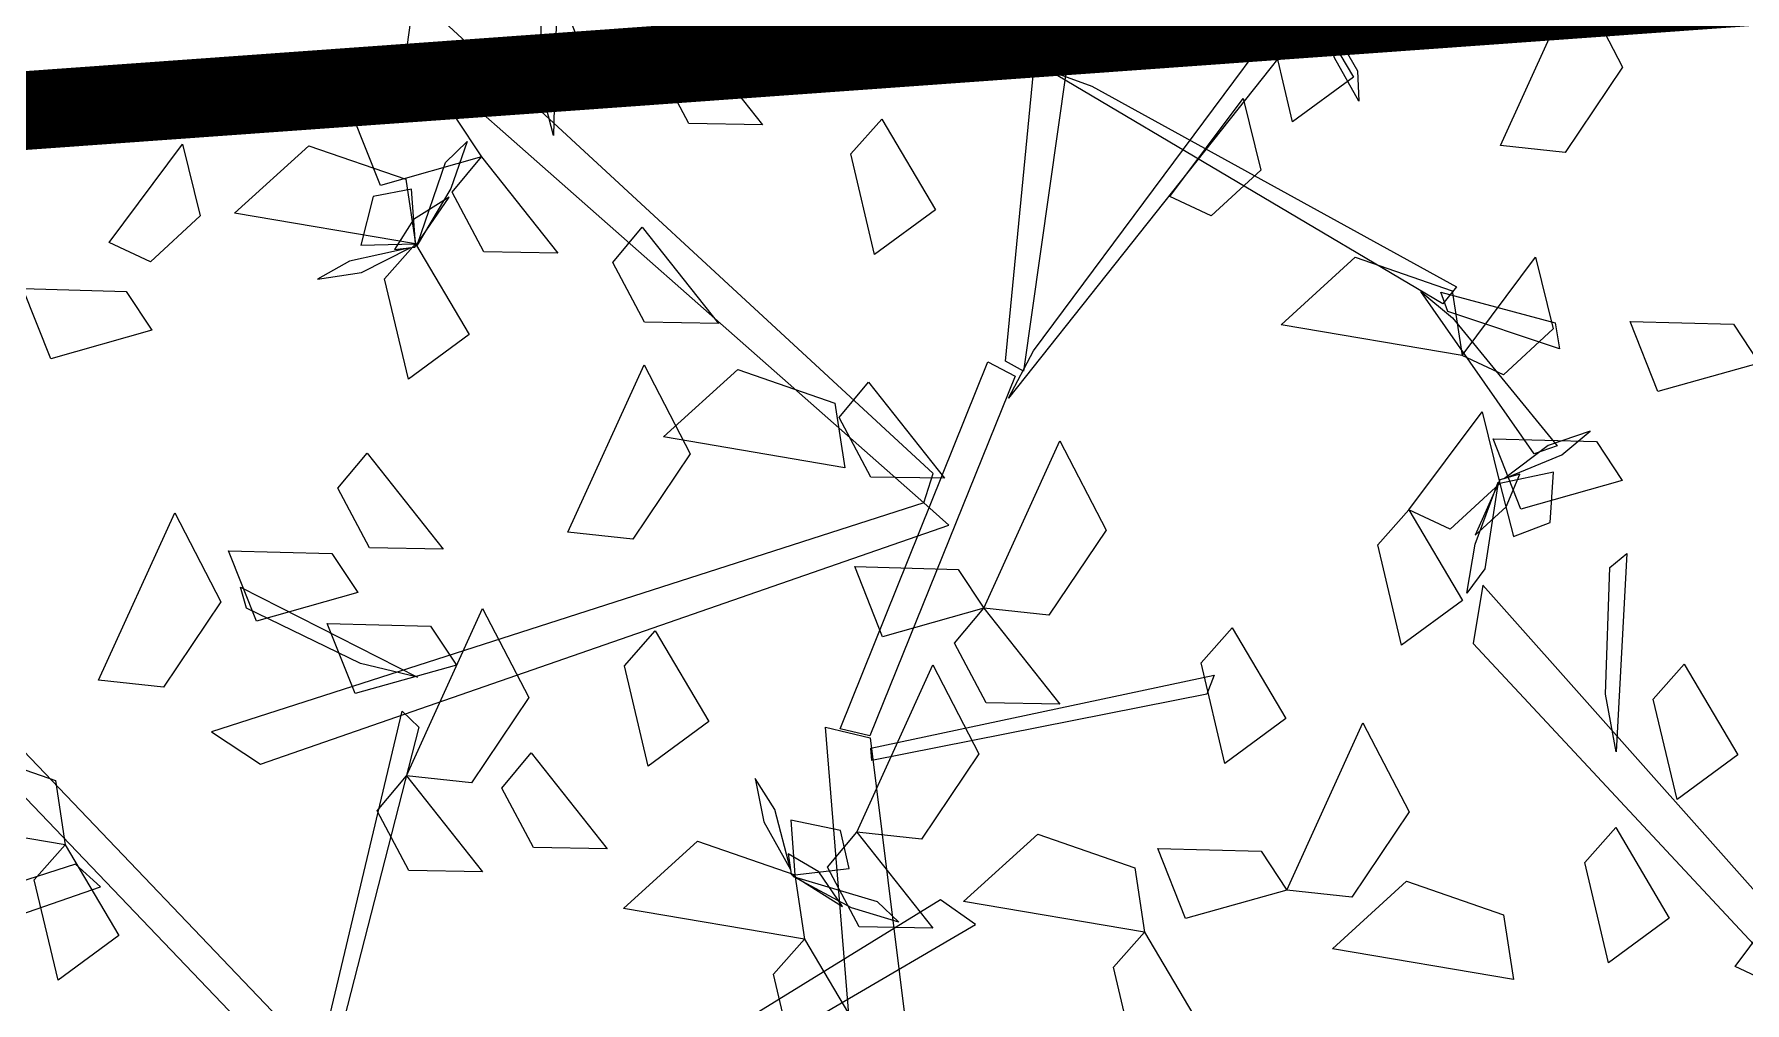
# Model space of a CAD drawing. Header units: metres. Extents: x 1851758 to 1852050, y 5187822 to 5188223.
# Drawn here: x 1851949.972 to 1851952.146, y 5187918.915 to 5187920.146 of the extents above; entities that cross this region are included whole.
import ezdxf

# ---------------------------------------------------------------- set-up
doc = ezdxf.new("R2010")
doc.units = ezdxf.units.M
doc.header["$LTSCALE"] = 2.5
for name, color, linetype, lineweight in [('PRO_PAR', 1, 'CONTINUOUS', 35), ('PRO_PAR_DA', 1, 'CONTINUOUS', 35), ('PRO_PAR_SURF', 157, 'CONTINUOUS', 20)]:
    doc.layers.add(name, color=color, linetype=linetype, lineweight=lineweight)
doc.layers.add('PRO_PAR_CONT_DA', color=40, linetype='CONTINUOUS', plot=False)
doc.layers.add('PRO_VOI_VEG', color=81, linetype='CONTINUOUS')

# ---------------------------------------------------------------- blocks, each defined once
blk = doc.blocks.new('arbre4')
at = {"layer": 'PRO_VOI_VEG', "color": 42, "linetype": 'ByBlock', "lineweight": -2, "extrusion": (-8.90758e-09, -0.83205, 0.5547), "elevation": 0.6378, "flags": 128}
blk.add_lwpolyline([(0.6069, 6.6058), (0.1869, 8.8979), (0.2311, 8.8979), (0.7027, 6.4836), (0.6069, 6.6058)], close=True, dxfattribs=at)
at = {"layer": 'PRO_VOI_VEG', "linetype": 'ByBlock', "lineweight": -2, "extrusion": (0.843665, 0.223353, 0.488205), "flags": 128}
for points, elevation in [([(3.2022, 4.7049), (2.9398, 4.5992), (2.8839, 4.9754), (3.1448, 4.9175), (3.2022, 4.7049)], 4.1756), ([(2.7984, 4.9816), (2.5359, 4.8759), (2.48, 5.2521), (2.741, 5.1942), (2.7984, 4.9816)], 5.1647), ([(2.8346, 7.0183), (2.5721, 6.9125), (2.5162, 7.2887), (2.7772, 7.2309), (2.8346, 7.0183)], 5.0275), ([(2.9308, 6.5177), (2.6683, 6.412), (2.6124, 6.7881), (2.8734, 6.7303), (2.9308, 6.5177)], 3.3461), ([(1.4518, 4.4384), (1.1893, 4.3327), (1.1334, 4.7089), (1.3944, 4.651), (1.4518, 4.4384)], 4.6521), ([(1.8004, 7.5475), (1.5379, 7.4417), (1.4821, 7.8179), (1.743, 7.7601), (1.8004, 7.5475)], 4.2048), ([(1.3185, 6.8714), (1.056, 6.7657), (1.0001, 7.1419), (1.2611, 7.084), (1.3185, 6.8714)], 5.4133), ([(0.8487, 5.0602), (0.5862, 4.9545), (0.5303, 5.3307), (0.7913, 5.2728), (0.8487, 5.0602)], 5.6065), ([(1.7874, 5.7538), (1.525, 5.6481), (1.4691, 6.0243), (1.7301, 5.9664), (1.7874, 5.7538)], 1.3733), ([(0.5155, 5.4156), (0.253, 5.3098), (0.1971, 5.686), (0.4581, 5.6282), (0.5155, 5.4156)], 5.4586), ([(0.9347, 7.5005), (0.6722, 7.3948), (0.6163, 7.771), (0.8773, 7.7131), (0.9347, 7.5005)], 4.2887), ([(0.6636, 5.22), (0.4011, 5.1143), (0.3452, 5.4904), (0.6062, 5.4326), (0.6636, 5.22)], 3.9536)]:
    blk.add_lwpolyline(points, close=True, dxfattribs=dict(at, elevation=elevation))
at = {"layer": 'PRO_VOI_VEG', "color": 42, "linetype": 'ByBlock', "lineweight": -2, "extrusion": (-3.5711e-09, -0.72424, 0.689548), "elevation": 1.1883, "flags": 128}
blk.add_lwpolyline([(0.2606, 4.2618), (-0.9553, 6.179), (-0.9848, 5.9864), (0.2311, 4.1567), (0.2606, 4.2618)], close=True, dxfattribs=at)
at = {"layer": 'PRO_VOI_VEG', "color": 42, "linetype": 'ByBlock', "lineweight": -2, "extrusion": (8.93024e-09, -0.872729, 0.488205), "elevation": -0.2652, "flags": 128}
blk.add_lwpolyline([(-0.6532, 5.9487), (-0.6311, 6.5018), (-0.5869, 6.56), (-0.6311, 5.6965), (-0.6532, 5.9487)], close=True, dxfattribs=at)
at = {"layer": 'PRO_VOI_VEG', "linetype": 'ByBlock', "lineweight": -2, "extrusion": (9.90254e-10, -0.872729, 0.488205), "flags": 128}
for points, elevation in [([(-0.2727, 8.6832), (-0.5352, 8.5775), (-0.5911, 8.9537), (-0.3301, 8.8958), (-0.2727, 8.6832)], 1.1275), ([(2.0053, 5.8362), (1.7428, 5.7305), (1.6869, 6.1067), (1.9479, 6.0488), (2.0053, 5.8362)], 1.0664)]:
    blk.add_lwpolyline(points, close=True, dxfattribs=dict(at, elevation=elevation))
at = {"layer": 'PRO_VOI_VEG', "color": 42, "linetype": 'ByBlock', "lineweight": -2, "extrusion": (-1.10197e-08, -0.72424, 0.689548), "elevation": 1.1883, "flags": 128}
blk.add_lwpolyline([(0.5406, 4.682), (1.3291, 5.9864), (1.3585, 5.8988), (0.4669, 4.5157), (0.5406, 4.682)], close=True, dxfattribs=at)
at = {"layer": 'PRO_VOI_VEG', "linetype": 'ByBlock', "lineweight": -2, "extrusion": (4.78407e-09, -0.654654, 0.755929), "elevation": 4.0136, "flags": 128}
blk.add_lwpolyline([(-0.2727, 7.782), (-0.0997, 7.4395), (-0.2864, 7.4641), (-0.3542, 7.6724), (-0.2727, 7.782)], close=True, dxfattribs=at)
at = {"layer": 'PRO_VOI_VEG', "color": 6, "linetype": 'ByBlock', "lineweight": -2, "extrusion": (-0.993162, 3.93212e-10, 0.116747), "elevation": -0.72, "flags": 128}
blk.add_lwpolyline([(-3.219, 5.2186), (-3.0674, 5.444), (-3.1709, 5.6585), (-3.2597, 5.5045), (-3.219, 5.2186)], close=True, dxfattribs=at)
at = {"layer": 'PRO_VOI_VEG', "color": 6, "linetype": 'ByBlock', "lineweight": -2, "extrusion": (0.922965, 0.347782, 0.164872), "elevation": 3.1795, "flags": 128}
blk.add_lwpolyline([(2.5387, 4.6383), (2.3167, 4.5314), (2.2462, 4.7107), (2.372, 4.7649), (2.5387, 4.6383)], close=True, dxfattribs=at)
at = {"layer": 'PRO_VOI_VEG', "linetype": 'ByBlock', "lineweight": -2, "extrusion": (0.372929, 2.33269e-10, 0.92786), "elevation": 7.1277, "flags": 128}
blk.add_lwpolyline([(2.7924, 0.9618), (3.2004, 0.7171), (2.9653, 0.6109), (2.7613, 0.7863), (2.7924, 0.9618)], close=True, dxfattribs=at)
at = {"layer": 'PRO_VOI_VEG', "linetype": 'ByBlock', "lineweight": -2, "extrusion": (9.90252e-10, -0.872729, 0.488205), "flags": 128}
for points, elevation in [([(-0.818, 5.4705), (-1.0805, 5.3648), (-1.1363, 5.741), (-0.8754, 5.6831), (-0.818, 5.4705)], -0.3458), ([(2.3763, 6.3628), (2.1138, 6.2571), (2.0579, 6.6333), (2.3189, 6.5754), (2.3763, 6.3628)], 1.0524)]:
    blk.add_lwpolyline(points, close=True, dxfattribs=dict(at, elevation=elevation))
at = {"layer": 'PRO_VOI_VEG', "color": 42, "linetype": 'ByBlock', "lineweight": -2, "extrusion": (1.11052e-08, -0.906135, 0.422988), "elevation": -0.3535, "flags": 128}
blk.add_lwpolyline([(0.4669, 4.7934), (0.6069, 6.6321), (0.6806, 6.5022), (0.5111, 4.7235), (0.4669, 4.7934)], close=True, dxfattribs=at)
at = {"layer": 'PRO_VOI_VEG', "linetype": 'ByBlock', "lineweight": -2, "extrusion": (0.632852, 0.167542, 0.755929), "flags": 128}
for points, elevation in [([(3.1937, 5.5454), (3.3667, 5.2028), (3.18, 5.2274), (3.1122, 5.4358), (3.1937, 5.5454)], 4.8833), ([(2.4049, 2.8239), (2.5779, 2.4814), (2.3912, 2.5059), (2.3234, 2.7143), (2.4049, 2.8239)], 5.6831), ([(1.7768, 4.0294), (1.9498, 3.6869), (1.763, 3.7114), (1.6952, 3.9198), (1.7768, 4.0294)], 7.9396), ([(1.4518, 2.5915), (1.6248, 2.249), (1.438, 2.2735), (1.3702, 2.4819), (1.4518, 2.5915)], 5.8843), ([(0.0813, 2.9532), (0.2543, 2.6107), (0.0676, 2.6352), (-0.0002, 2.8436), (0.0813, 2.9532)], 6.9054)]:
    blk.add_lwpolyline(points, close=True, dxfattribs=dict(at, elevation=elevation))
at = {"layer": 'PRO_VOI_VEG', "color": 42, "linetype": 'ByBlock', "lineweight": -2, "extrusion": (-0.84411, -0.221664, 0.488205), "elevation": 1.5587, "flags": 128}
blk.add_lwpolyline([(-2.7387, 5.8313), (-1.9502, 7.277), (-1.9207, 7.1799), (-2.8124, 5.6469), (-2.7387, 5.8313)], close=True, dxfattribs=at)
at = {"layer": 'PRO_VOI_VEG', "linetype": 'ByBlock', "lineweight": -2, "extrusion": (-0.095442, 0.360509, 0.92786), "flags": 128}
for points, elevation in [([(0.2617, 0.0112), (0.6698, -0.2336), (0.4347, -0.3398), (0.2306, -0.1643), (0.2617, 0.0112)], 7.8865), ([(-2.1517, 1.5734), (-1.7437, 1.3287), (-1.9788, 1.2225), (-2.1828, 1.3979), (-2.1517, 1.5734)], 8.679), ([(-0.5771, 0.7835), (-0.1691, 0.5387), (-0.4041, 0.4325), (-0.6082, 0.608), (-0.5771, 0.7835)], 7.3946), ([(1.6105, 0.4642), (2.0185, 0.2195), (1.7835, 0.1133), (1.5794, 0.2887), (1.6105, 0.4642)], 5.9479), ([(-0.0811, 2.3547), (0.3269, 2.11), (0.0919, 2.0038), (-0.1122, 2.1793), (-0.0811, 2.3547)], 8.365), ([(-0.902, 2.1407), (-0.4939, 1.896), (-0.729, 1.7898), (-0.933, 1.9652), (-0.902, 2.1407)], 7.1055), ([(-1.7462, 1.9018), (-1.3382, 1.6571), (-1.5732, 1.5509), (-1.7773, 1.7263), (-1.7462, 1.9018)], 5.3701)]:
    blk.add_lwpolyline(points, close=True, dxfattribs=dict(at, elevation=elevation))
at = {"layer": 'PRO_VOI_VEG', "color": 6, "linetype": 'ByBlock', "lineweight": -2, "extrusion": (-0.869679, 0.46527, 0.164872), "elevation": 3.364, "flags": 128}
blk.add_lwpolyline([(-1.9639, 6.8751), (-2.1859, 6.7682), (-2.2565, 6.9476), (-2.1306, 7.0017), (-1.9639, 6.8751)], close=True, dxfattribs=at)
at = {"layer": 'PRO_VOI_VEG', "linetype": 'ByBlock', "lineweight": -2, "extrusion": (-2.51655e-10, -0.654654, 0.755929), "elevation": 1.5354, "flags": 128}
blk.add_lwpolyline([(-0.818, 5.262), (-0.645, 4.9195), (-0.8317, 4.944), (-0.8995, 5.1524), (-0.818, 5.262)], close=True, dxfattribs=at)
at = {"layer": 'PRO_VOI_VEG', "color": 6, "linetype": 'ByBlock', "lineweight": -2, "extrusion": (-0.574935, 0.656587, 0.488205), "elevation": 5.9674, "flags": 128}
blk.add_lwpolyline([(-1.0677, 5.0513), (-1.1601, 4.8371), (-1.0788, 4.7203), (-0.9679, 4.8517), (-1.0677, 5.0513)], close=True, dxfattribs=at)
at = {"layer": 'PRO_VOI_VEG', "color": 6, "linetype": 'ByBlock', "lineweight": -2, "extrusion": (0.654273, -0.747193, 0.116747), "elevation": -1.8621, "flags": 128}
blk.add_lwpolyline([(1.0603, 7.6049), (1.2119, 7.8303), (1.1083, 8.0448), (1.0196, 7.8908), (1.0603, 7.6049)], close=True, dxfattribs=at)
at = {"layer": 'PRO_VOI_VEG', "color": 6, "linetype": 'ByBlock', "lineweight": -2, "extrusion": (-0.177403, 0.972398, 0.151559), "elevation": 3.9697, "flags": 128}
blk.add_lwpolyline([(0.5067, 6.7871), (0.6639, 6.741), (0.7542, 6.8968), (0.6423, 6.9795), (0.5067, 6.7871)], close=True, dxfattribs=at)
at = {"layer": 'PRO_VOI_VEG', "linetype": 'ByBlock', "lineweight": -2, "extrusion": (1.09032e-10, -0.654654, 0.755929), "elevation": 2.4361, "flags": 128}
blk.add_lwpolyline([(-0.4253, 5.7626), (-0.2523, 5.4201), (-0.4391, 5.4446), (-0.5069, 5.653), (-0.4253, 5.7626)], close=True, dxfattribs=at)
at = {"layer": 'PRO_VOI_VEG', "linetype": 'ByBlock', "lineweight": -2, "extrusion": (9.90253e-10, -0.872729, 0.488205), "elevation": -1.1758, "flags": 128}
blk.add_lwpolyline([(-1.6888, 3.2268), (-1.9513, 3.1211), (-2.0072, 3.4973), (-1.7462, 3.4394), (-1.6888, 3.2268)], close=True, dxfattribs=at)
at = {"layer": 'PRO_VOI_VEG', "color": 42, "linetype": 'ByBlock', "lineweight": -2, "extrusion": (-0.682446, -0.575232, 0.450971), "elevation": 0.7042, "flags": 128}
blk.add_lwpolyline([(-0.7719, 7.5011), (-0.3539, 7.4123), (-0.3803, 7.289), (-0.8761, 7.4795), (-0.7719, 7.5011)], close=True, dxfattribs=at)
at = {"layer": 'PRO_VOI_VEG', "linetype": 'ByBlock', "lineweight": -2, "extrusion": (0.372929, -8.74771e-10, 0.92786), "elevation": 7.2899, "flags": 128}
blk.add_lwpolyline([(2.0044, 3.6589), (2.4124, 3.4142), (2.1773, 3.308), (1.9733, 3.4834), (2.0044, 3.6589)], close=True, dxfattribs=at)
at = {"layer": 'PRO_VOI_VEG', "color": 42, "linetype": 'ByBlock', "lineweight": -2, "extrusion": (-0.952135, -0.250031, 0.175849), "elevation": -0.8821, "flags": 128}
blk.add_lwpolyline([(-1.9502, 7.2915), (-1.7807, 8.7015), (-1.7144, 8.6364), (-1.8986, 7.2915), (-1.9502, 7.2915)], close=True, dxfattribs=at)
at = {"layer": 'PRO_VOI_VEG', "color": 42, "linetype": 'ByBlock', "lineweight": -2, "extrusion": (-2.05191e-09, -0.72424, 0.689548), "elevation": 1.1883, "flags": 128}
blk.add_lwpolyline([(-0.0268, 3.3513), (0.4227, 4.6557), (0.489, 4.5944), (0.0469, 3.3163), (-0.0268, 3.3513)], close=True, dxfattribs=at)
at = {"layer": 'PRO_VOI_VEG', "linetype": 'ByBlock', "lineweight": -2, "extrusion": (-2.51648e-10, -0.654654, 0.755929), "elevation": 2.7236, "flags": 128}
blk.add_lwpolyline([(0.1158, 5.4307), (0.2888, 5.0882), (0.102, 5.1127), (0.0343, 5.3211), (0.1158, 5.4307)], close=True, dxfattribs=at)
at = {"layer": 'PRO_VOI_VEG', "linetype": 'ByBlock', "lineweight": -2, "extrusion": (4.78408e-09, -0.654654, 0.755929), "elevation": 1.0417, "flags": 128}
blk.add_lwpolyline([(-1.1687, 3.8729), (-0.9957, 3.5304), (-1.1824, 3.5549), (-1.2502, 3.7633), (-1.1687, 3.8729)], close=True, dxfattribs=at)
at = {"layer": 'PRO_VOI_VEG', "linetype": 'ByBlock', "lineweight": -2, "extrusion": (0.372929, 1.77872e-09, 0.92786), "elevation": 3.9863, "flags": 128}
blk.add_lwpolyline([(1.7262, 3.6454), (2.1342, 3.4006), (1.8991, 3.2944), (1.6951, 3.4699), (1.7262, 3.6454)], close=True, dxfattribs=at)
at = {"layer": 'PRO_VOI_VEG', "linetype": 'ByBlock', "lineweight": -2, "extrusion": (0.372929, 1.77869e-09, 0.92786), "elevation": 4.4081, "flags": 128}
blk.add_lwpolyline([(1.7262, 1.3818), (2.1342, 1.1371), (1.8991, 1.0309), (1.6951, 1.2063), (1.7262, 1.3818)], close=True, dxfattribs=at)
at = {"layer": 'PRO_VOI_VEG', "color": 6, "linetype": 'ByBlock', "lineweight": -2, "extrusion": (0.345853, -0.925967, 0.151559), "elevation": -0.3148, "flags": 128}
blk.add_lwpolyline([(2.2813, 6.0427), (2.4384, 5.9966), (2.5287, 6.1524), (2.4168, 6.235), (2.2813, 6.0427)], close=True, dxfattribs=at)
at = {"layer": 'PRO_VOI_VEG', "color": 42, "linetype": 'ByBlock', "lineweight": -2, "extrusion": (0.512659, -0.256321, 0.819439), "flags": 128}
for points, elevation in [([(1.8973, 2.7608), (0.6814, 4.5457), (0.6519, 4.3664), (1.8678, 2.6629), (1.8973, 2.7608)], 2.7427), ([(-0.0474, 2.2601), (0.4021, 3.4745), (0.4684, 3.4174), (0.0263, 2.2275), (-0.0474, 2.2601)], 0.3479), ([(0.24, 3.1077), (-0.9759, 4.8926), (-1.0054, 4.7133), (0.2105, 3.0099), (0.24, 3.1077)], 0.3479)]:
    blk.add_lwpolyline(points, close=True, dxfattribs=dict(at, elevation=elevation))
at = {"layer": 'PRO_VOI_VEG', "linetype": 'ByBlock', "lineweight": -2, "extrusion": (9.90251e-10, -0.872729, 0.488205), "flags": 128}
for points, elevation in [([(-1.2216, 5.9716), (-1.4841, 5.8659), (-1.54, 6.242), (-1.279, 6.1842), (-1.2216, 5.9716)], 1.1695), ([(0.3618, 6.0473), (0.0993, 5.9416), (0.0435, 6.3178), (0.3044, 6.2599), (0.3618, 6.0473)], 1.405)]:
    blk.add_lwpolyline(points, close=True, dxfattribs=dict(at, elevation=elevation))
at = {"layer": 'PRO_VOI_VEG', "color": 42, "linetype": 'ByBlock', "lineweight": -2, "extrusion": (0.700309, -0.350143, 0.622067), "elevation": 1.4587, "flags": 128}
blk.add_lwpolyline([(0.9835, 4.835), (1.0056, 5.3523), (1.0498, 5.4067), (1.0056, 4.5991), (0.9835, 4.835)], close=True, dxfattribs=at)
at = {"layer": 'PRO_VOI_VEG', "color": 6, "linetype": 'ByBlock', "lineweight": -2, "extrusion": (0.938016, -0.304866, 0.164872), "elevation": 1.9755, "flags": 128}
blk.add_lwpolyline([(2.3671, 5.7028), (2.1451, 5.5959), (2.0746, 5.7752), (2.2005, 5.8294), (2.3671, 5.7028)], close=True, dxfattribs=at)
at = {"layer": 'PRO_VOI_VEG', "color": 6, "linetype": 'ByBlock', "lineweight": -2, "extrusion": (-0.775617, 0.620313, 0.116747), "elevation": 0.5861, "flags": 128}
blk.add_lwpolyline([(-2.5778, 5.9223), (-2.4262, 6.1478), (-2.5297, 6.3622), (-2.6185, 6.2083), (-2.5778, 5.9223)], close=True, dxfattribs=at)
at = {"layer": 'PRO_VOI_VEG', "color": 6, "linetype": 'ByBlock', "lineweight": -2, "extrusion": (0.681565, -0.545093, 0.488205), "elevation": 2.9977, "flags": 128}
blk.add_lwpolyline([(2.5704, 5.1253), (2.478, 4.9111), (2.5593, 4.7943), (2.6702, 4.9257), (2.5704, 5.1253)], close=True, dxfattribs=at)
at = {"layer": 'PRO_VOI_VEG', "linetype": 'ByBlock', "lineweight": -2, "extrusion": (0.372929, -1.31216e-09, 0.92786), "flags": 128}
for points, elevation in [([(1.4202, 3.7423), (1.8283, 3.4976), (1.5932, 3.3914), (1.3892, 3.5669), (1.4202, 3.7423)], 6.2666), ([(1.185, 2.3312), (1.5931, 2.0864), (1.358, 1.9802), (1.154, 2.1557), (1.185, 2.3312)], 5.7831)]:
    blk.add_lwpolyline(points, close=True, dxfattribs=dict(at, elevation=elevation))
at = {"layer": 'PRO_VOI_VEG', "linetype": 'ByBlock', "lineweight": -2, "extrusion": (9.90146e-10, -0.872729, 0.488205), "elevation": 0.9939, "flags": 128}
blk.add_lwpolyline([(-0.9865, 5.2398), (-1.249, 5.1341), (-1.3049, 5.5103), (-1.0439, 5.4524), (-0.9865, 5.2398)], close=True, dxfattribs=at)
at = {"layer": 'PRO_VOI_VEG', "linetype": 'ByBlock', "lineweight": -2, "extrusion": (-2.5183e-10, -0.654654, 0.755929), "elevation": 2.3513, "flags": 128}
blk.add_lwpolyline([(0.3618, 4.3198), (0.5348, 3.9773), (0.3481, 4.0018), (0.2803, 4.2102), (0.3618, 4.3198)], close=True, dxfattribs=at)
at = {"layer": 'PRO_VOI_VEG', "color": 42, "linetype": 'ByBlock', "lineweight": -2, "extrusion": (-0.03707, -0.782086, 0.622067), "elevation": 3.7773, "flags": 128}
blk.add_lwpolyline([(1.8511, 7.1169), (1.8732, 7.6341), (1.9174, 7.6886), (1.8732, 6.8809), (1.8511, 7.1169)], close=True, dxfattribs=at)
at = {"layer": 'PRO_VOI_VEG', "color": 42, "linetype": 'ByBlock', "lineweight": -2, "extrusion": (-0.027137, -0.572523, 0.819439), "elevation": 5.6156, "flags": 128}
blk.add_lwpolyline([(2.7648, 4.287), (1.549, 6.0719), (1.5195, 5.8926), (2.7354, 4.1892), (2.7648, 4.287)], close=True, dxfattribs=at)
at = {"layer": 'PRO_VOI_VEG', "color": 42, "linetype": 'ByBlock', "lineweight": -2, "extrusion": (0.647784, -0.323881, 0.689548), "elevation": -0.1006, "flags": 128}
blk.add_lwpolyline([(0.0263, 2.1997), (0.9106, 2.3923), (0.8885, 2.3135), (0.0263, 2.1472), (0.0263, 2.1997)], close=True, dxfattribs=at)
at = {"layer": 'PRO_VOI_VEG', "color": 42, "linetype": 'ByBlock', "lineweight": -2, "extrusion": (5.97316e-10, -0.83205, 0.5547), "elevation": 0.6002, "flags": 128}
blk.add_lwpolyline([(0.0469, 3.4149), (0.9311, 3.6216), (0.909, 3.537), (0.0469, 3.3586), (0.0469, 3.4149)], close=True, dxfattribs=at)
at = {"layer": 'PRO_VOI_VEG', "linetype": 'ByBlock', "lineweight": -2, "extrusion": (-4.92655e-09, -0.654654, 0.755929), "elevation": 0.1278, "flags": 128}
blk.add_lwpolyline([(-0.8151, 2.0324), (-0.6421, 1.6899), (-0.8288, 1.7144), (-0.8966, 1.9228), (-0.8151, 2.0324)], close=True, dxfattribs=at)
at = {"layer": 'PRO_VOI_VEG', "color": 42, "linetype": 'ByBlock', "lineweight": -2, "extrusion": (0, -0.83205, 0.5547), "elevation": 0.6002, "flags": 128}
blk.add_lwpolyline([(-0.0637, 1.2825), (-0.0637, 3.5277), (0.0469, 3.4619), (0.0985, 1.2825), (-0.0637, 1.2825)], close=True, dxfattribs=at)
at = {"layer": 'PRO_VOI_VEG', "linetype": 'ByBlock', "lineweight": -2, "extrusion": (1.09194e-10, -0.654654, 0.755929), "elevation": 4.7259, "flags": 128}
blk.add_lwpolyline([(-1.1354, 5.9715), (-0.9624, 5.629), (-1.1491, 5.6536), (-1.2169, 5.8619), (-1.1354, 5.9715)], close=True, dxfattribs=at)
at = {"layer": 'PRO_VOI_VEG', "linetype": 'ByBlock', "lineweight": -2, "extrusion": (0.372929, 2.33305e-10, 0.92786), "elevation": 5.0928, "flags": 128}
blk.add_lwpolyline([(0.9499, 0.8922), (1.358, 0.6474), (1.1229, 0.5412), (0.9189, 0.7167), (0.9499, 0.8922)], close=True, dxfattribs=at)
at = {"layer": 'PRO_VOI_VEG', "color": 6, "linetype": 'ByBlock', "lineweight": -2, "extrusion": (0.964416, 0.216638, 0.151559), "elevation": 1.3615, "flags": 128}
blk.add_lwpolyline([(1.1174, 8.4542), (1.2745, 8.4081), (1.3649, 8.5639), (1.2529, 8.6465), (1.1174, 8.4542)], close=True, dxfattribs=at)
at = {"layer": 'PRO_VOI_VEG', "color": 6, "linetype": 'ByBlock', "lineweight": -2, "extrusion": (0.632764, 0.601054, 0.488205), "elevation": 4.7318, "flags": 128}
blk.add_lwpolyline([(0.9088, 7.1776), (0.8164, 6.9635), (0.8977, 6.8466), (1.0086, 6.9781), (0.9088, 7.1776)], close=True, dxfattribs=at)
at = {"layer": 'PRO_VOI_VEG', "linetype": 'ByBlock', "lineweight": -2, "extrusion": (-2.51482e-10, -0.654654, 0.755929), "elevation": 1.6105, "flags": 128}
blk.add_lwpolyline([(-0.0063, 2.9624), (0.1667, 2.6198), (-0.0201, 2.6444), (-0.0878, 2.8528), (-0.0063, 2.9624)], close=True, dxfattribs=at)
at = {"layer": 'PRO_VOI_VEG', "color": 6, "linetype": 'ByBlock', "lineweight": -2, "extrusion": (-0.720083, -0.683996, 0.116747), "elevation": 0.3861, "flags": 128}
blk.add_lwpolyline([(-0.9162, 8.6017), (-0.7646, 8.8272), (-0.8681, 9.0416), (-0.9569, 8.8876), (-0.9162, 8.6017)], close=True, dxfattribs=at)
at = {"layer": 'PRO_VOI_VEG', "color": 6, "linetype": 'ByBlock', "lineweight": -2, "extrusion": (0.429668, 0.887808, 0.164872), "elevation": 2.3045, "flags": 128}
blk.add_lwpolyline([(0.6319, 8.3221), (0.4099, 8.2152), (0.3393, 8.3945), (0.4652, 8.4487), (0.6319, 8.3221)], close=True, dxfattribs=at)
at = {"layer": 'PRO_VOI_VEG', "linetype": 'ByBlock', "lineweight": -2, "extrusion": (9.90148e-10, -0.872729, 0.488205), "elevation": 0.4911, "flags": 128}
blk.add_lwpolyline([(1.0715, 2.8236), (0.809, 2.7179), (0.7531, 3.0941), (1.0141, 3.0363), (1.0715, 2.8236)], close=True, dxfattribs=at)
at = {"layer": 'PRO_VOI_VEG', "color": 42, "linetype": 'ByBlock', "lineweight": -2, "extrusion": (-0.798146, 0.353014, 0.488205), "elevation": 2.2142, "flags": 128}
blk.add_lwpolyline([(0.2567, 1.5814), (-0.9591, 3.7063), (-0.9886, 3.4928), (0.2273, 1.465), (0.2567, 1.5814)], close=True, dxfattribs=at)

msp = doc.modelspace()

# ---------------------------------------------------------------- linework, layer by layer
at = {"layer": 'PRO_PAR', "const_width": 0.1, "flags": 128}
msp.add_lwpolyline([(1851911.8795, 5187917.3131), (1851911.8795, 5187917.3131), (1851940.223, 5187919.3492), (1851940.5096, 5187915.3595), (1851947.4917, 5187915.8611), (1851947.205, 5187919.8508), (1851975.4489, 5187921.8797), (1851974.2516, 5187941.9289), (1851857.1141, 5187933.514)], dxfattribs=at)
at = {"layer": 'PRO_PAR_CONT_DA', "flags": 128}
msp.add_lwpolyline([(1851910.4404, 5187937.3448), (1851942.275, 5187939.6317), (1851974.2516, 5187941.9289), (1851975.4489, 5187921.8797), (1851947.205, 5187919.8508), (1851947.4917, 5187915.8611), (1851944.0006, 5187915.6103), (1851940.5096, 5187915.3595), (1851940.223, 5187919.3492), (1851911.8795, 5187917.3131)], dxfattribs=at)
msp.add_lwpolyline([(1851947.205, 5187919.8508), (1851975.4489, 5187921.8797), (1851974.2516, 5187941.9289), (1851942.275, 5187939.6317), (1851944.0006, 5187915.6103), (1851947.4917, 5187915.8611)], close=True, dxfattribs=at)
at = {"layer": 'PRO_PAR_DA', "flags": 128}
msp.add_lwpolyline([(1851911.8795, 5187917.3131), (1851911.8795, 5187917.3131), (1851940.223, 5187919.3492), (1851940.5096, 5187915.3595), (1851947.4917, 5187915.8611), (1851947.205, 5187919.8508), (1851975.4489, 5187921.8797), (1851974.2516, 5187941.9289), (1851857.1141, 5187933.514)], dxfattribs=at)
at = {"layer": 'PRO_PAR_SURF', "flags": 128}
msp.add_lwpolyline([(1851974.2516, 5187941.9289), (1851942.275, 5187939.6317), (1851944.0006, 5187915.6103), (1851947.4917, 5187915.8611), (1851947.205, 5187919.8508), (1851975.4489, 5187921.8797)], close=True, dxfattribs=at)

# ---------------------------------------------------------------- block references
at = {"layer": 'PRO_VOI_VEG', "xscale": 0.5, "yscale": 0.5, "zscale": 0.5, "rotation": 4.640794973699927}
msp.add_blockref('arbre4', (1851951.069, 5187918.5415), dxfattribs=at)

doc.saveas('drawing.dxf')
